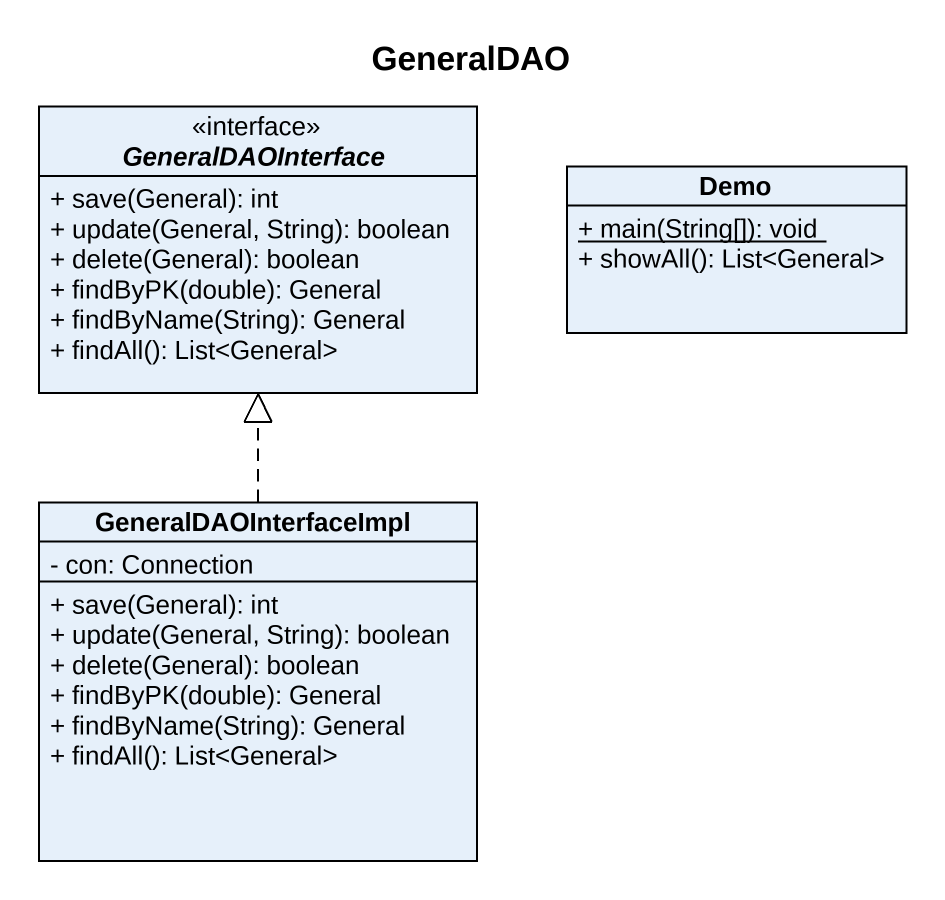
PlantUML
@startuml
title GeneralDAO
hide circle
hide empty members
skinparam classAttributeIconSize 0
interface GeneralDAOInterface <<interface>> {
  + save(General): int
  + update(General, String): boolean
  + delete(General): boolean
  + findByPK(double): General
  + findByName(String): General
  + findAll(): List<General>
}
class Demo {
  {static} + main(String[]): void
  + showAll(): List<General>
}
class GeneralDAOInterfaceImpl {
  - con: Connection
  + save(General): int
  + update(General, String): boolean
  + delete(General): boolean
  + findByPK(double): General
  + findByName(String): General
  + findAll(): List<General>
}
GeneralDAOInterfaceImpl .up.|> GeneralDAOInterface
@enduml
